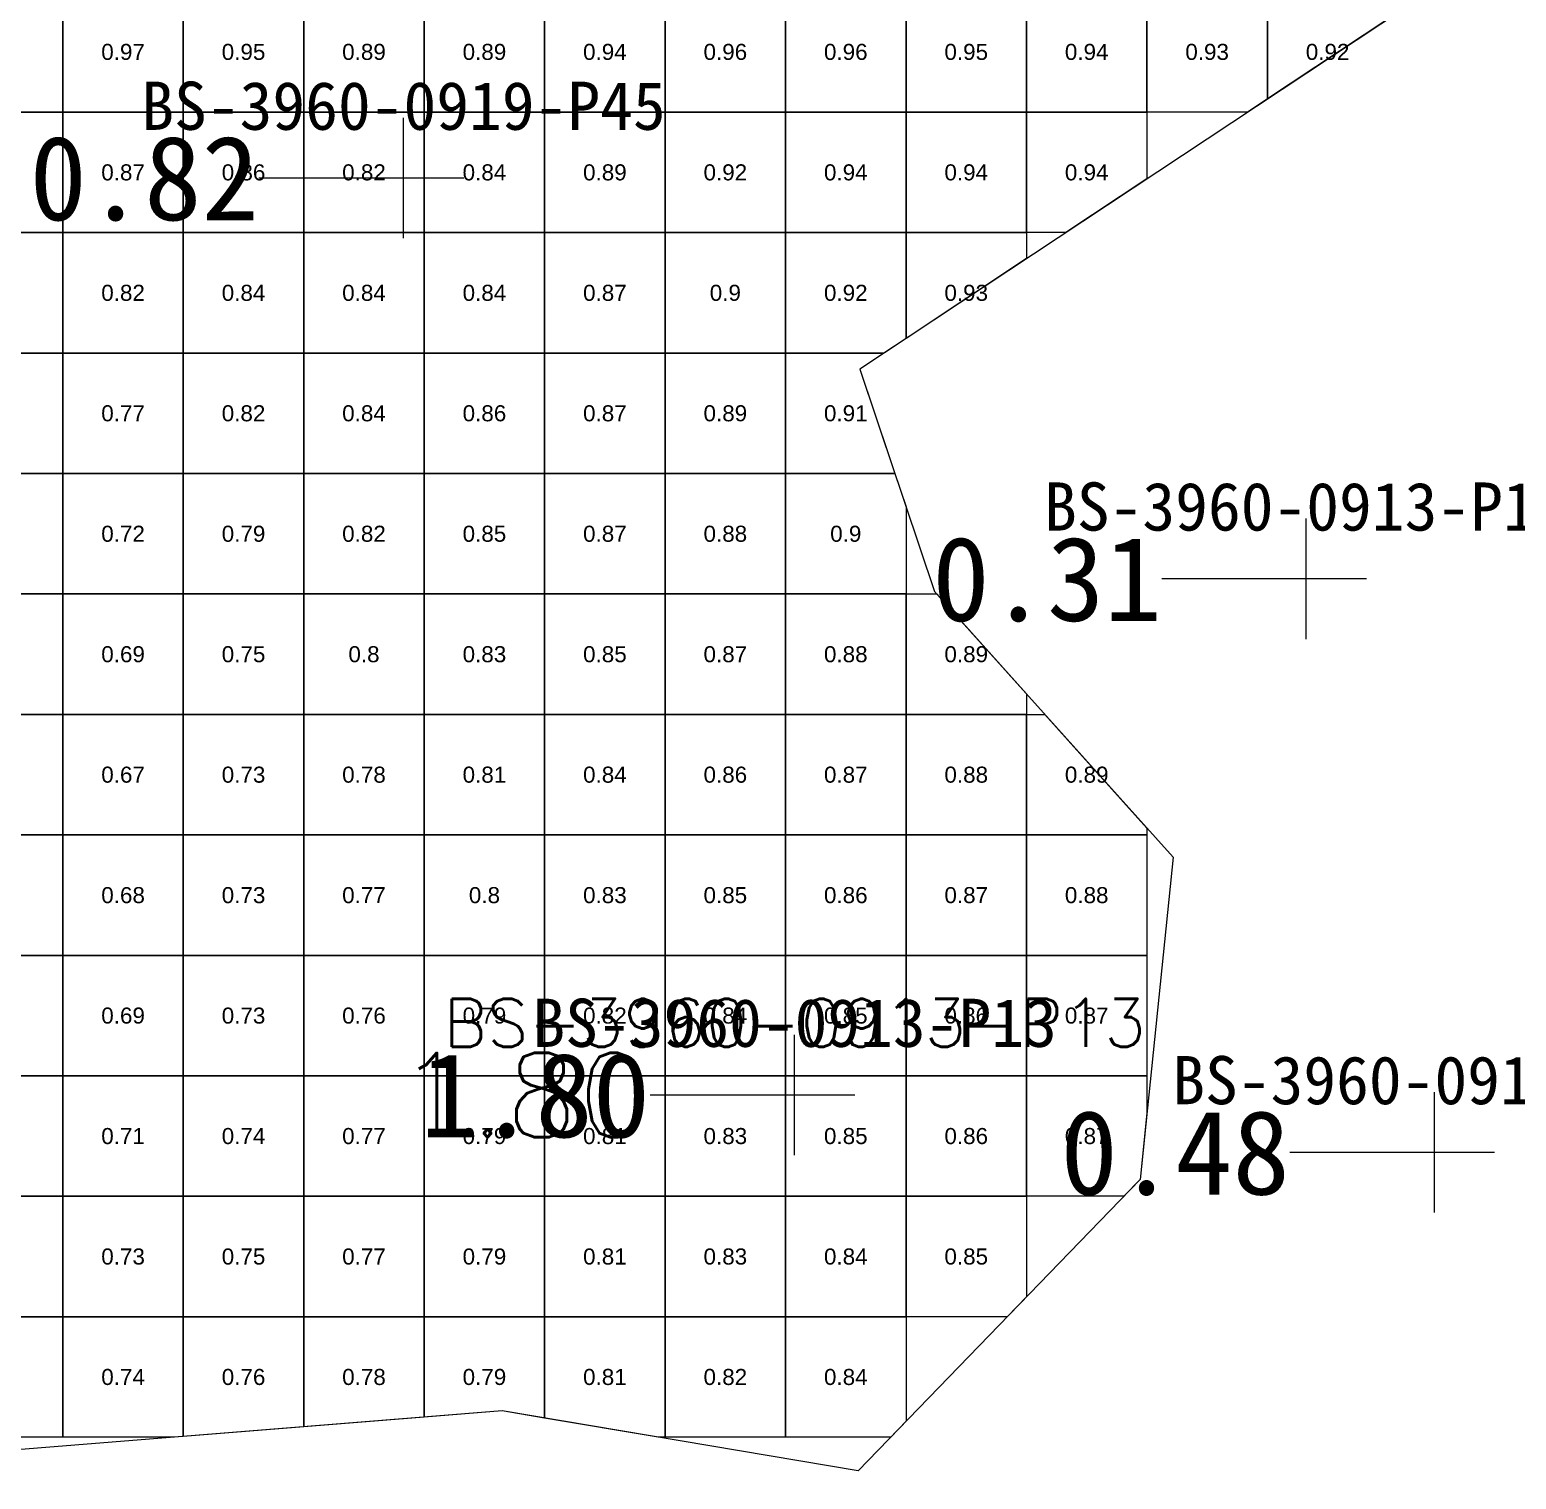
# Model space of a CAD drawing. Header units: inches. Extents: x 469941 to 470089, y 4349675 to 4349818.
# Drawn here: x 469988.04 to 470000.39, y 4349716.64 to 4349728.67 of the extents above; entities that cross this region are included whole.
import ezdxf
from ezdxf.enums import TextEntityAlignment as Align

# ---------------------------------------------------------------- set-up
doc = ezdxf.new("R2010")
doc.units = ezdxf.units.IN
doc.header["$MEASUREMENT"] = 0
for name, color, linetype, lineweight in [('孔口文字', 7, 'Continuous', 0), ('点', 7, 'Continuous', 0), ('爆区方格网', 7, 'Continuous', 0), ('线条', 7, 'Continuous', 0), ('钻孔', 7, 'Continuous', 0)]:
    doc.layers.add(name, color=color, linetype=linetype, lineweight=lineweight)
doc.styles.add('3dmine_textStyle_1', font='txt.shx', dxfattribs={"height": 1, "bigfont": 'gbcbig.shx'})
doc.styles.add('3dmine_textStyle_2', font='arial.ttf', dxfattribs={"height": 1})
doc.styles.add('3dmine_textStyle_3', font='宋体.ttf', dxfattribs={"height": 1})

msp = doc.modelspace()

# ---------------------------------------------------------------- hatches: boundary and pattern name
at = {"layer": '钻孔', "linetype": 'Continuous', "lineweight": 0, "true_color": 0x00ffff, "extrusion": (0, 1, 0)}
msp.add_hatch(color=4, dxfattribs=at).paths.add_polyline_path([(-469992.148, 3949.709), (-469991.148, 3949.709), (-469991.148, 3960.709), (-469992.148, 3960.709)], flags=0)
at = {"layer": '钻孔', "linetype": 'Continuous', "lineweight": 0, "true_color": 0x808080, "extrusion": (0, 1, 0)}
for points in [[(-469999.643, 3949.935), (-469998.643, 3949.935), (-469998.643, 3960.935), (-469999.643, 3960.935)], [(-470000.707, 3949.882), (-469999.707, 3949.882), (-469999.707, 3960.882), (-470000.707, 3960.882)]]:
    msp.add_hatch(color=8, dxfattribs=at).paths.add_polyline_path(points, flags=0)
at = {"layer": '钻孔', "linetype": 'Continuous', "lineweight": 0, "true_color": 0xff0000, "extrusion": (0, 1, 0)}
msp.add_hatch(color=1, dxfattribs=at).paths.add_polyline_path([(-469995.395, 3950.105), (-469994.395, 3950.105), (-469994.395, 3961.105), (-469995.395, 3961.105)], flags=0)
at = {"layer": '钻孔', "linetype": 'Continuous', "lineweight": 0, "true_color": 0x00ffff, "extrusion": (0, -1, 0)}
msp.add_hatch(color=4, dxfattribs=at).paths.add_polyline_path([(469994.395, 3950.105), (469995.395, 3950.105), (469995.395, 3961.105), (469994.395, 3961.105)], flags=0)

# ---------------------------------------------------------------- linework, layer by layer
at = {"color": 4, "linetype": 'Continuous', "lineweight": 0, "true_color": 0x00ffff, "elevation": 3955.55}
msp.add_lwpolyline([(469981.939, 4349715.989), (469979.319, 4349718.857), (469979.319, 4349718.857), (469982.249, 4349727.115), (469986.942, 4349732.905), (469991.471, 4349738.415), (469994.49, 4349741.345), (469997.35, 4349738.576), (469998.986, 4349737.677), (470002.076, 4349739.66), (470004.151, 4349742.268), (470007.875, 4349739.742), (470008.312, 4349737.589), (470004.433, 4349733.597), (470000.499, 4349729.542), (469994.936, 4349725.857), (469995.557, 4349724.011), (469997.537, 4349721.806), (469997.264, 4349719.129), (469994.922, 4349716.71), (469991.967, 4349717.209), (469986.797, 4349716.795), (469983.848, 4349716.26), (469981.939, 4349715.989)], dxfattribs=at)
at = {"layer": '点', "color": 138, "linetype": 'Continuous', "lineweight": 0, "true_color": 0x004c4c}
for points, elevation in [([(469991.148, 4349726.943), (469991.148, 4349727.943)], 3960.709), ([(469991.648, 4349727.443), (469990.648, 4349727.443)], 3960.709), ([(469998.643, 4349723.616), (469998.643, 4349724.616)], 3960.935), ([(469999.143, 4349724.116), (469998.143, 4349724.116)], 3960.935), ([(469994.395, 4349719.33), (469994.395, 4349720.33)], 3961.105), ([(469999.707, 4349718.854), (469999.707, 4349719.854)], 3960.882), ([(469994.895, 4349719.83), (469993.895, 4349719.83)], 3961.105), ([(470000.207, 4349719.354), (469999.207, 4349719.354)], 3960.882)]:
    msp.add_lwpolyline(points, dxfattribs=dict(at, elevation=elevation))
at = {"layer": '点', "color": 4, "linetype": 'Continuous', "lineweight": 0, "true_color": 0x00ffff, "elevation": 3961.105}
for points in [[(469994.395, 4349719.33), (469994.395, 4349720.33)], [(469994.895, 4349719.83), (469993.895, 4349719.83)]]:
    msp.add_lwpolyline(points, dxfattribs=at)
at = {"layer": '爆区方格网', "color": 4, "linetype": 'Continuous', "lineweight": 0, "true_color": 0x00ffff, "elevation": 3961.273}
for points in [[(469988.32, 4349727.99), (469987.32, 4349727.99), (469987.32, 4349728.99), (469988.32, 4349728.99), (469988.32, 4349727.99)], [(469989.32, 4349727.99), (469988.32, 4349727.99), (469988.32, 4349728.99), (469989.32, 4349728.99), (469989.32, 4349727.99)], [(469990.32, 4349727.99), (469989.32, 4349727.99), (469989.32, 4349728.99), (469990.32, 4349728.99), (469990.32, 4349727.99)], [(469991.32, 4349727.99), (469990.32, 4349727.99), (469990.32, 4349728.99), (469991.32, 4349728.99), (469991.32, 4349727.99)], [(469992.32, 4349727.99), (469991.32, 4349727.99), (469991.32, 4349728.99), (469992.32, 4349728.99), (469992.32, 4349727.99)], [(469993.32, 4349727.99), (469992.32, 4349727.99), (469992.32, 4349728.99), (469993.32, 4349728.99), (469993.32, 4349727.99)], [(469994.32, 4349727.99), (469993.32, 4349727.99), (469993.32, 4349728.99), (469994.32, 4349728.99), (469994.32, 4349727.99)], [(469995.32, 4349727.99), (469994.32, 4349727.99), (469994.32, 4349728.99), (469995.32, 4349728.99), (469995.32, 4349727.99)], [(469996.32, 4349727.99), (469995.32, 4349727.99), (469995.32, 4349728.99), (469996.32, 4349728.99), (469996.32, 4349727.99)], [(469997.32, 4349727.99), (469996.32, 4349727.99), (469996.32, 4349728.99), (469997.32, 4349728.99), (469997.32, 4349727.99)], [(469998.32, 4349728.099), (469998.156, 4349727.99), (469997.32, 4349727.99), (469997.32, 4349728.99), (469998.32, 4349728.99), (469998.32, 4349728.099)], [(469999.32, 4349728.761), (469998.32, 4349728.099), (469998.32, 4349728.99), (469999.32, 4349728.99), (469999.32, 4349728.761)], [(469988.32, 4349726.99), (469987.32, 4349726.99), (469987.32, 4349727.99), (469988.32, 4349727.99), (469988.32, 4349726.99)], [(469989.32, 4349726.99), (469988.32, 4349726.99), (469988.32, 4349727.99), (469989.32, 4349727.99), (469989.32, 4349726.99)], [(469990.32, 4349726.99), (469989.32, 4349726.99), (469989.32, 4349727.99), (469990.32, 4349727.99), (469990.32, 4349726.99)], [(469991.32, 4349726.99), (469990.32, 4349726.99), (469990.32, 4349727.99), (469991.32, 4349727.99), (469991.32, 4349726.99)], [(469992.32, 4349726.99), (469991.32, 4349726.99), (469991.32, 4349727.99), (469992.32, 4349727.99), (469992.32, 4349726.99)], [(469993.32, 4349726.99), (469992.32, 4349726.99), (469992.32, 4349727.99), (469993.32, 4349727.99), (469993.32, 4349726.99)], [(469994.32, 4349726.99), (469993.32, 4349726.99), (469993.32, 4349727.99), (469994.32, 4349727.99), (469994.32, 4349726.99)], [(469995.32, 4349726.99), (469994.32, 4349726.99), (469994.32, 4349727.99), (469995.32, 4349727.99), (469995.32, 4349726.99)], [(469996.32, 4349726.99), (469995.32, 4349726.99), (469995.32, 4349727.99), (469996.32, 4349727.99), (469996.32, 4349726.99)], [(469997.32, 4349727.437), (469996.646, 4349726.99), (469996.32, 4349726.99), (469996.32, 4349727.99), (469997.32, 4349727.99), (469997.32, 4349727.437)], [(469988.32, 4349725.99), (469987.32, 4349725.99), (469987.32, 4349726.99), (469988.32, 4349726.99), (469988.32, 4349725.99)], [(469989.32, 4349725.99), (469988.32, 4349725.99), (469988.32, 4349726.99), (469989.32, 4349726.99), (469989.32, 4349725.99)], [(469990.32, 4349725.99), (469989.32, 4349725.99), (469989.32, 4349726.99), (469990.32, 4349726.99), (469990.32, 4349725.99)], [(469991.32, 4349725.99), (469990.32, 4349725.99), (469990.32, 4349726.99), (469991.32, 4349726.99), (469991.32, 4349725.99)], [(469992.32, 4349725.99), (469991.32, 4349725.99), (469991.32, 4349726.99), (469992.32, 4349726.99), (469992.32, 4349725.99)], [(469993.32, 4349725.99), (469992.32, 4349725.99), (469992.32, 4349726.99), (469993.32, 4349726.99), (469993.32, 4349725.99)], [(469994.32, 4349725.99), (469993.32, 4349725.99), (469993.32, 4349726.99), (469994.32, 4349726.99), (469994.32, 4349725.99)], [(469995.32, 4349726.112), (469995.136, 4349725.99), (469994.32, 4349725.99), (469994.32, 4349726.99), (469995.32, 4349726.99), (469995.32, 4349726.112)], [(469996.32, 4349726.775), (469995.32, 4349726.112), (469995.32, 4349726.99), (469996.32, 4349726.99), (469996.32, 4349726.775)], [(469988.32, 4349724.99), (469987.32, 4349724.99), (469987.32, 4349725.99), (469988.32, 4349725.99), (469988.32, 4349724.99)], [(469989.32, 4349724.99), (469988.32, 4349724.99), (469988.32, 4349725.99), (469989.32, 4349725.99), (469989.32, 4349724.99)], [(469990.32, 4349724.99), (469989.32, 4349724.99), (469989.32, 4349725.99), (469990.32, 4349725.99), (469990.32, 4349724.99)], [(469991.32, 4349724.99), (469990.32, 4349724.99), (469990.32, 4349725.99), (469991.32, 4349725.99), (469991.32, 4349724.99)], [(469992.32, 4349724.99), (469991.32, 4349724.99), (469991.32, 4349725.99), (469992.32, 4349725.99), (469992.32, 4349724.99)], [(469993.32, 4349724.99), (469992.32, 4349724.99), (469992.32, 4349725.99), (469993.32, 4349725.99), (469993.32, 4349724.99)], [(469994.32, 4349724.99), (469993.32, 4349724.99), (469993.32, 4349725.99), (469994.32, 4349725.99), (469994.32, 4349724.99)], [(469994.936, 4349725.857), (469995.227, 4349724.99), (469994.32, 4349724.99), (469994.32, 4349725.99), (469995.136, 4349725.99), (469994.936, 4349725.857)], [(469988.32, 4349723.99), (469987.32, 4349723.99), (469987.32, 4349724.99), (469988.32, 4349724.99), (469988.32, 4349723.99)], [(469989.32, 4349723.99), (469988.32, 4349723.99), (469988.32, 4349724.99), (469989.32, 4349724.99), (469989.32, 4349723.99)], [(469990.32, 4349723.99), (469989.32, 4349723.99), (469989.32, 4349724.99), (469990.32, 4349724.99), (469990.32, 4349723.99)], [(469991.32, 4349723.99), (469990.32, 4349723.99), (469990.32, 4349724.99), (469991.32, 4349724.99), (469991.32, 4349723.99)], [(469992.32, 4349723.99), (469991.32, 4349723.99), (469991.32, 4349724.99), (469992.32, 4349724.99), (469992.32, 4349723.99)], [(469993.32, 4349723.99), (469992.32, 4349723.99), (469992.32, 4349724.99), (469993.32, 4349724.99), (469993.32, 4349723.99)], [(469994.32, 4349723.99), (469993.32, 4349723.99), (469993.32, 4349724.99), (469994.32, 4349724.99), (469994.32, 4349723.99)], [(469995.32, 4349724.713), (469995.32, 4349723.99), (469994.32, 4349723.99), (469994.32, 4349724.99), (469995.227, 4349724.99), (469995.32, 4349724.713)], [(469988.32, 4349722.99), (469987.32, 4349722.99), (469987.32, 4349723.99), (469988.32, 4349723.99), (469988.32, 4349722.99)], [(469989.32, 4349722.99), (469988.32, 4349722.99), (469988.32, 4349723.99), (469989.32, 4349723.99), (469989.32, 4349722.99)], [(469990.32, 4349722.99), (469989.32, 4349722.99), (469989.32, 4349723.99), (469990.32, 4349723.99), (469990.32, 4349722.99)], [(469991.32, 4349722.99), (469990.32, 4349722.99), (469990.32, 4349723.99), (469991.32, 4349723.99), (469991.32, 4349722.99)], [(469992.32, 4349722.99), (469991.32, 4349722.99), (469991.32, 4349723.99), (469992.32, 4349723.99), (469992.32, 4349722.99)], [(469993.32, 4349722.99), (469992.32, 4349722.99), (469992.32, 4349723.99), (469993.32, 4349723.99), (469993.32, 4349722.99)], [(469994.32, 4349722.99), (469993.32, 4349722.99), (469993.32, 4349723.99), (469994.32, 4349723.99), (469994.32, 4349722.99)], [(469995.32, 4349722.99), (469994.32, 4349722.99), (469994.32, 4349723.99), (469995.32, 4349723.99), (469995.32, 4349722.99)], [(469996.32, 4349723.16), (469996.32, 4349722.99), (469995.32, 4349722.99), (469995.32, 4349723.99), (469995.575, 4349723.99), (469996.32, 4349723.16)], [(469988.32, 4349721.99), (469987.32, 4349721.99), (469987.32, 4349722.99), (469988.32, 4349722.99), (469988.32, 4349721.99)], [(469989.32, 4349721.99), (469988.32, 4349721.99), (469988.32, 4349722.99), (469989.32, 4349722.99), (469989.32, 4349721.99)], [(469990.32, 4349721.99), (469989.32, 4349721.99), (469989.32, 4349722.99), (469990.32, 4349722.99), (469990.32, 4349721.99)], [(469991.32, 4349721.99), (469990.32, 4349721.99), (469990.32, 4349722.99), (469991.32, 4349722.99), (469991.32, 4349721.99)], [(469992.32, 4349721.99), (469991.32, 4349721.99), (469991.32, 4349722.99), (469992.32, 4349722.99), (469992.32, 4349721.99)], [(469993.32, 4349721.99), (469992.32, 4349721.99), (469992.32, 4349722.99), (469993.32, 4349722.99), (469993.32, 4349721.99)], [(469994.32, 4349721.99), (469993.32, 4349721.99), (469993.32, 4349722.99), (469994.32, 4349722.99), (469994.32, 4349721.99)], [(469995.32, 4349721.99), (469994.32, 4349721.99), (469994.32, 4349722.99), (469995.32, 4349722.99), (469995.32, 4349721.99)], [(469996.32, 4349721.99), (469995.32, 4349721.99), (469995.32, 4349722.99), (469996.32, 4349722.99), (469996.32, 4349721.99)], [(469997.32, 4349722.047), (469997.32, 4349721.99), (469996.32, 4349721.99), (469996.32, 4349722.99), (469996.473, 4349722.99), (469997.32, 4349722.047)], [(469988.32, 4349720.99), (469987.32, 4349720.99), (469987.32, 4349721.99), (469988.32, 4349721.99), (469988.32, 4349720.99)], [(469989.32, 4349720.99), (469988.32, 4349720.99), (469988.32, 4349721.99), (469989.32, 4349721.99), (469989.32, 4349720.99)], [(469990.32, 4349720.99), (469989.32, 4349720.99), (469989.32, 4349721.99), (469990.32, 4349721.99), (469990.32, 4349720.99)], [(469991.32, 4349720.99), (469990.32, 4349720.99), (469990.32, 4349721.99), (469991.32, 4349721.99), (469991.32, 4349720.99)], [(469992.32, 4349720.99), (469991.32, 4349720.99), (469991.32, 4349721.99), (469992.32, 4349721.99), (469992.32, 4349720.99)], [(469993.32, 4349720.99), (469992.32, 4349720.99), (469992.32, 4349721.99), (469993.32, 4349721.99), (469993.32, 4349720.99)], [(469994.32, 4349720.99), (469993.32, 4349720.99), (469993.32, 4349721.99), (469994.32, 4349721.99), (469994.32, 4349720.99)], [(469995.32, 4349720.99), (469994.32, 4349720.99), (469994.32, 4349721.99), (469995.32, 4349721.99), (469995.32, 4349720.99)], [(469996.32, 4349720.99), (469995.32, 4349720.99), (469995.32, 4349721.99), (469996.32, 4349721.99), (469996.32, 4349720.99)], [(469997.32, 4349720.99), (469996.32, 4349720.99), (469996.32, 4349721.99), (469997.32, 4349721.99), (469997.32, 4349720.99)], [(469988.32, 4349719.99), (469987.32, 4349719.99), (469987.32, 4349720.99), (469988.32, 4349720.99), (469988.32, 4349719.99)], [(469989.32, 4349719.99), (469988.32, 4349719.99), (469988.32, 4349720.99), (469989.32, 4349720.99), (469989.32, 4349719.99)], [(469990.32, 4349719.99), (469989.32, 4349719.99), (469989.32, 4349720.99), (469990.32, 4349720.99), (469990.32, 4349719.99)], [(469991.32, 4349719.99), (469990.32, 4349719.99), (469990.32, 4349720.99), (469991.32, 4349720.99), (469991.32, 4349719.99)], [(469992.32, 4349719.99), (469991.32, 4349719.99), (469991.32, 4349720.99), (469992.32, 4349720.99), (469992.32, 4349719.99)], [(469993.32, 4349719.99), (469992.32, 4349719.99), (469992.32, 4349720.99), (469993.32, 4349720.99), (469993.32, 4349719.99)], [(469994.32, 4349719.99), (469993.32, 4349719.99), (469993.32, 4349720.99), (469994.32, 4349720.99), (469994.32, 4349719.99)], [(469995.32, 4349719.99), (469994.32, 4349719.99), (469994.32, 4349720.99), (469995.32, 4349720.99), (469995.32, 4349719.99)], [(469996.32, 4349719.99), (469995.32, 4349719.99), (469995.32, 4349720.99), (469996.32, 4349720.99), (469996.32, 4349719.99)], [(469997.32, 4349719.99), (469996.32, 4349719.99), (469996.32, 4349720.99), (469997.32, 4349720.99), (469997.32, 4349719.99)], [(469988.32, 4349718.99), (469987.32, 4349718.99), (469987.32, 4349719.99), (469988.32, 4349719.99), (469988.32, 4349718.99)], [(469989.32, 4349718.99), (469988.32, 4349718.99), (469988.32, 4349719.99), (469989.32, 4349719.99), (469989.32, 4349718.99)], [(469990.32, 4349718.99), (469989.32, 4349718.99), (469989.32, 4349719.99), (469990.32, 4349719.99), (469990.32, 4349718.99)], [(469991.32, 4349718.99), (469990.32, 4349718.99), (469990.32, 4349719.99), (469991.32, 4349719.99), (469991.32, 4349718.99)], [(469992.32, 4349718.99), (469991.32, 4349718.99), (469991.32, 4349719.99), (469992.32, 4349719.99), (469992.32, 4349718.99)], [(469993.32, 4349718.99), (469992.32, 4349718.99), (469992.32, 4349719.99), (469993.32, 4349719.99), (469993.32, 4349718.99)], [(469994.32, 4349718.99), (469993.32, 4349718.99), (469993.32, 4349719.99), (469994.32, 4349719.99), (469994.32, 4349718.99)], [(469995.32, 4349718.99), (469994.32, 4349718.99), (469994.32, 4349719.99), (469995.32, 4349719.99), (469995.32, 4349718.99)], [(469996.32, 4349718.99), (469995.32, 4349718.99), (469995.32, 4349719.99), (469996.32, 4349719.99), (469996.32, 4349718.99)], [(469997.32, 4349719.684), (469997.264, 4349719.129), (469997.129, 4349718.99), (469996.32, 4349718.99), (469996.32, 4349719.99), (469997.32, 4349719.99), (469997.32, 4349719.684)], [(469988.32, 4349717.99), (469987.32, 4349717.99), (469987.32, 4349718.99), (469988.32, 4349718.99), (469988.32, 4349717.99)], [(469989.32, 4349717.99), (469988.32, 4349717.99), (469988.32, 4349718.99), (469989.32, 4349718.99), (469989.32, 4349717.99)], [(469990.32, 4349717.99), (469989.32, 4349717.99), (469989.32, 4349718.99), (469990.32, 4349718.99), (469990.32, 4349717.99)], [(469991.32, 4349717.99), (469990.32, 4349717.99), (469990.32, 4349718.99), (469991.32, 4349718.99), (469991.32, 4349717.99)], [(469992.32, 4349717.99), (469991.32, 4349717.99), (469991.32, 4349718.99), (469992.32, 4349718.99), (469992.32, 4349717.99)], [(469993.32, 4349717.99), (469992.32, 4349717.99), (469992.32, 4349718.99), (469993.32, 4349718.99), (469993.32, 4349717.99)], [(469994.32, 4349717.99), (469993.32, 4349717.99), (469993.32, 4349718.99), (469994.32, 4349718.99), (469994.32, 4349717.99)], [(469995.32, 4349717.99), (469994.32, 4349717.99), (469994.32, 4349718.99), (469995.32, 4349718.99), (469995.32, 4349717.99)], [(469996.32, 4349718.154), (469996.161, 4349717.99), (469995.32, 4349717.99), (469995.32, 4349718.99), (469996.32, 4349718.99), (469996.32, 4349718.154)], [(469988.32, 4349716.99), (469987.32, 4349716.99), (469987.32, 4349717.99), (469988.32, 4349717.99), (469988.32, 4349716.99)], [(469989.32, 4349716.997), (469989.236, 4349716.99), (469988.32, 4349716.99), (469988.32, 4349717.99), (469989.32, 4349717.99), (469989.32, 4349716.997)], [(469990.32, 4349717.077), (469989.32, 4349716.997), (469989.32, 4349717.99), (469990.32, 4349717.99), (469990.32, 4349717.077)], [(469991.32, 4349717.157), (469990.32, 4349717.077), (469990.32, 4349717.99), (469991.32, 4349717.99), (469991.32, 4349717.157)], [(469992.32, 4349717.149), (469991.967, 4349717.209), (469991.32, 4349717.157), (469991.32, 4349717.99), (469992.32, 4349717.99), (469992.32, 4349717.149)], [(469993.32, 4349716.99), (469993.262, 4349716.99), (469992.32, 4349717.149), (469992.32, 4349717.99), (469993.32, 4349717.99), (469993.32, 4349716.99)], [(469994.32, 4349716.99), (469993.32, 4349716.99), (469993.32, 4349717.99), (469994.32, 4349717.99), (469994.32, 4349716.99)], [(469995.32, 4349717.122), (469995.193, 4349716.99), (469994.32, 4349716.99), (469994.32, 4349717.99), (469995.32, 4349717.99), (469995.32, 4349717.122)]]:
    msp.add_lwpolyline(points, dxfattribs=at)
at = {"layer": '线条', "color": 138, "linetype": 'Continuous', "lineweight": 0, "true_color": 0x004c4c}
for points, elevation in [([(469991.148, 4349727.443), (469991.148, 4349727.443), (469991.148, 4349727.443)], 3960.709), ([(469998.643, 4349724.116), (469998.643, 4349724.116), (469998.643, 4349724.116)], 3960.935), ([(469994.395, 4349719.83), (469994.395, 4349719.83), (469994.395, 4349719.83)], 3961.105), ([(469999.707, 4349719.354), (469999.707, 4349719.354), (469999.707, 4349719.354)], 3960.882)]:
    msp.add_lwpolyline(points, dxfattribs=dict(at, elevation=elevation))
at = {"layer": '线条', "color": 4, "linetype": 'Continuous', "lineweight": 0, "true_color": 0x00ffff, "elevation": 3961.105}
msp.add_lwpolyline([(469994.395, 4349719.83), (469994.395, 4349719.83), (469994.395, 4349719.83)], dxfattribs=at)
at = {"layer": '钻孔', "color": 4, "linetype": 'Continuous', "lineweight": 0, "true_color": 0x00ffff}
for points, elevation in [([(469991.148, 4349727.443), (469989.948, 4349727.443)], 3960.709), ([(469991.148, 4349727.443), (469989.948, 4349727.443)], 3949.709), ([(469994.395, 4349719.83), (469993.195, 4349719.83)], 3961.105), ([(469994.395, 4349719.83), (469993.195, 4349719.83)], 3950.105)]:
    msp.add_lwpolyline(points, dxfattribs=dict(at, elevation=elevation))
at = {"layer": '钻孔', "color": 8, "linetype": 'Continuous', "lineweight": 0, "true_color": 0x808080}
for points, elevation in [([(469998.643, 4349724.116), (469997.443, 4349724.116)], 3960.935), ([(469998.643, 4349724.116), (469997.443, 4349724.116)], 3949.935), ([(469999.707, 4349719.354), (469998.507, 4349719.354)], 3960.882), ([(469999.707, 4349719.354), (469998.507, 4349719.354)], 3949.882)]:
    msp.add_lwpolyline(points, dxfattribs=dict(at, elevation=elevation))
at = {"layer": '钻孔', "color": 1, "linetype": 'Continuous', "lineweight": 0, "true_color": 0xff0000}
for elevation in [3961.105, 3950.105]:
    msp.add_lwpolyline([(469994.395, 4349719.83), (469993.195, 4349719.83)], dxfattribs=dict(at, elevation=elevation))

# ---------------------------------------------------------------- texts
at = {"color": 4, "linetype": 'Continuous', "lineweight": 0, "true_color": 0x00ffff, "style": '3dmine_textStyle_2'}
for s, p in [('0.97', (469988.82, 4349728.49, 3961.273)), ('0.95', (469989.82, 4349728.49, 3961.273)), ('0.89', (469990.82, 4349728.49, 3961.273)), ('0.89', (469991.82, 4349728.49, 3961.273)), ('0.94', (469992.82, 4349728.49, 3961.273)), ('0.96', (469993.82, 4349728.49, 3961.273)), ('0.96', (469994.82, 4349728.49, 3961.273)), ('0.95', (469995.82, 4349728.49, 3961.273)), ('0.94', (469996.82, 4349728.49, 3961.273)), ('0.93', (469997.82, 4349728.49, 3961.273)), ('0.92', (469998.82, 4349728.49, 3961.273)), ('0.87', (469988.82, 4349727.49, 3961.273)), ('0.86', (469989.82, 4349727.49, 3961.273)), ('0.82', (469990.82, 4349727.49, 3961.273)), ('0.84', (469991.82, 4349727.49, 3961.273)), ('0.89', (469992.82, 4349727.49, 3961.273)), ('0.92', (469993.82, 4349727.49, 3961.273)), ('0.94', (469994.82, 4349727.49, 3961.273)), ('0.94', (469995.82, 4349727.49, 3961.273)), ('0.94', (469996.82, 4349727.49, 3961.273)), ('0.82', (469988.82, 4349726.49, 3961.273)), ('0.84', (469989.82, 4349726.49, 3961.273)), ('0.84', (469990.82, 4349726.49, 3961.273)), ('0.84', (469991.82, 4349726.49, 3961.273)), ('0.87', (469992.82, 4349726.49, 3961.273)), ('0.9', (469993.82, 4349726.49, 3961.273)), ('0.92', (469994.82, 4349726.49, 3961.273)), ('0.93', (469995.82, 4349726.49, 3961.273)), ('0.77', (469988.82, 4349725.49, 3961.273)), ('0.82', (469989.82, 4349725.49, 3961.273)), ('0.84', (469990.82, 4349725.49, 3961.273)), ('0.86', (469991.82, 4349725.49, 3961.273)), ('0.87', (469992.82, 4349725.49, 3961.273)), ('0.89', (469993.82, 4349725.49, 3961.273)), ('0.91', (469994.82, 4349725.49, 3961.273)), ('0.72', (469988.82, 4349724.49, 3961.273)), ('0.79', (469989.82, 4349724.49, 3961.273)), ('0.82', (469990.82, 4349724.49, 3961.273)), ('0.85', (469991.82, 4349724.49, 3961.273)), ('0.87', (469992.82, 4349724.49, 3961.273)), ('0.88', (469993.82, 4349724.49, 3961.273)), ('0.9', (469994.82, 4349724.49, 3961.273)), ('0.69', (469988.82, 4349723.49, 3961.273)), ('0.75', (469989.82, 4349723.49, 3961.273)), ('0.8', (469990.82, 4349723.49, 3961.273)), ('0.83', (469991.82, 4349723.49, 3961.273)), ('0.85', (469992.82, 4349723.49, 3961.273)), ('0.87', (469993.82, 4349723.49, 3961.273)), ('0.88', (469994.82, 4349723.49, 3961.273)), ('0.89', (469995.82, 4349723.49, 3961.273)), ('0.67', (469988.82, 4349722.49, 3961.273)), ('0.73', (469989.82, 4349722.49, 3961.273)), ('0.78', (469990.82, 4349722.49, 3961.273)), ('0.81', (469991.82, 4349722.49, 3961.273)), ('0.84', (469992.82, 4349722.49, 3961.273)), ('0.86', (469993.82, 4349722.49, 3961.273)), ('0.87', (469994.82, 4349722.49, 3961.273)), ('0.88', (469995.82, 4349722.49, 3961.273)), ('0.89', (469996.82, 4349722.49, 3961.273)), ('0.68', (469988.82, 4349721.49, 3961.273)), ('0.73', (469989.82, 4349721.49, 3961.273)), ('0.77', (469990.82, 4349721.49, 3961.273)), ('0.8', (469991.82, 4349721.49, 3961.273)), ('0.83', (469992.82, 4349721.49, 3961.273)), ('0.85', (469993.82, 4349721.49, 3961.273)), ('0.86', (469994.82, 4349721.49, 3961.273)), ('0.87', (469995.82, 4349721.49, 3961.273)), ('0.88', (469996.82, 4349721.49, 3961.273)), ('0.69', (469988.82, 4349720.49, 3961.273)), ('0.73', (469989.82, 4349720.49, 3961.273)), ('0.76', (469990.82, 4349720.49, 3961.273)), ('0.79', (469991.82, 4349720.49, 3961.273)), ('0.82', (469992.82, 4349720.49, 3961.273)), ('0.84', (469993.82, 4349720.49, 3961.273)), ('0.85', (469994.82, 4349720.49, 3961.273)), ('0.86', (469995.82, 4349720.49, 3961.273)), ('0.87', (469996.82, 4349720.49, 3961.273)), ('0.71', (469988.82, 4349719.49, 3961.273)), ('0.74', (469989.82, 4349719.49, 3961.273)), ('0.77', (469990.82, 4349719.49, 3961.273)), ('0.79', (469991.82, 4349719.49, 3961.273)), ('0.81', (469992.82, 4349719.49, 3961.273)), ('0.83', (469993.82, 4349719.49, 3961.273)), ('0.85', (469994.82, 4349719.49, 3961.273)), ('0.86', (469995.82, 4349719.49, 3961.273)), ('0.87', (469996.82, 4349719.49, 3961.273)), ('0.73', (469988.82, 4349718.49, 3961.273)), ('0.75', (469989.82, 4349718.49, 3961.273)), ('0.77', (469990.82, 4349718.49, 3961.273)), ('0.79', (469991.82, 4349718.49, 3961.273)), ('0.81', (469992.82, 4349718.49, 3961.273)), ('0.83', (469993.82, 4349718.49, 3961.273)), ('0.84', (469994.82, 4349718.49, 3961.273)), ('0.85', (469995.82, 4349718.49, 3961.273)), ('0.74', (469988.82, 4349717.49, 3961.273)), ('0.76', (469989.82, 4349717.49, 3961.273)), ('0.78', (469990.82, 4349717.49, 3961.273)), ('0.79', (469991.82, 4349717.49, 3961.273)), ('0.81', (469992.82, 4349717.49, 3961.273)), ('0.82', (469993.82, 4349717.49, 3961.273)), ('0.84', (469994.82, 4349717.49, 3961.273))]:
    msp.add_text(s, height=0.1333, dxfattribs=at).set_placement(p, align=Align.MIDDLE_CENTER)
at = {"layer": '孔口文字', "color": 138, "linetype": 'Continuous', "lineweight": 0, "true_color": 0x004c4c, "style": '3dmine_textStyle_3'}
for s, p in [('BS-3960-0913-P10', (469998.643, 4349724.516, 3960.935)), ('BS-3960-0913-P13', (469994.395, 4349720.23, 3961.105)), ('BS-3960-0913-P12', (469999.707, 4349719.754, 3960.882))]:
    msp.add_text(s, height=0.4, dxfattribs=at).set_placement(p, align=Align.CENTER)
at = {"layer": '孔口文字', "color": 4, "linetype": 'Continuous', "lineweight": 0, "true_color": 0x00ffff, "style": '3dmine_textStyle_1'}
msp.add_text('BS-3960-0913-P13', height=0.4, dxfattribs=at).set_placement((469994.395, 4349720.23, 3961.105), align=Align.CENTER)
at = {"layer": '钻孔', "color": 138, "linetype": 'Continuous', "lineweight": 0, "true_color": 0x004c4c, "style": '3dmine_textStyle_3'}
msp.add_text('BS-3960-0919-P45', height=0.4, dxfattribs=at).set_placement((469991.148, 4349727.843, 3960.709), align=Align.CENTER)
at = {"layer": '钻孔', "color": 4, "linetype": 'Continuous', "lineweight": 0, "true_color": 0x00ffff}
for s, style, p in [('0.82', '3dmine_textStyle_3', (469989.948, 4349727.443, 3955.209)), ('1.80', '3dmine_textStyle_1', (469993.195, 4349719.83, 3961.105))]:
    msp.add_text(s, height=0.7, dxfattribs=dict(at, style=style)).set_placement(p, align=Align.MIDDLE_RIGHT)
at = {"layer": '钻孔', "color": 8, "linetype": 'Continuous', "lineweight": 0, "true_color": 0x808080, "style": '3dmine_textStyle_3'}
for s, p in [('0.31', (469997.443, 4349724.116, 3960.935)), ('0.48', (469998.507, 4349719.354, 3960.882))]:
    msp.add_text(s, height=0.7, dxfattribs=at).set_placement(p, align=Align.MIDDLE_RIGHT)
at = {"layer": '钻孔', "color": 1, "linetype": 'Continuous', "lineweight": 0, "true_color": 0xff0000, "style": '3dmine_textStyle_3'}
msp.add_text('1.80', height=0.7, dxfattribs=at).set_placement((469993.195, 4349719.83, 3961.105), align=Align.MIDDLE_RIGHT)

doc.saveas('drawing.dxf')
